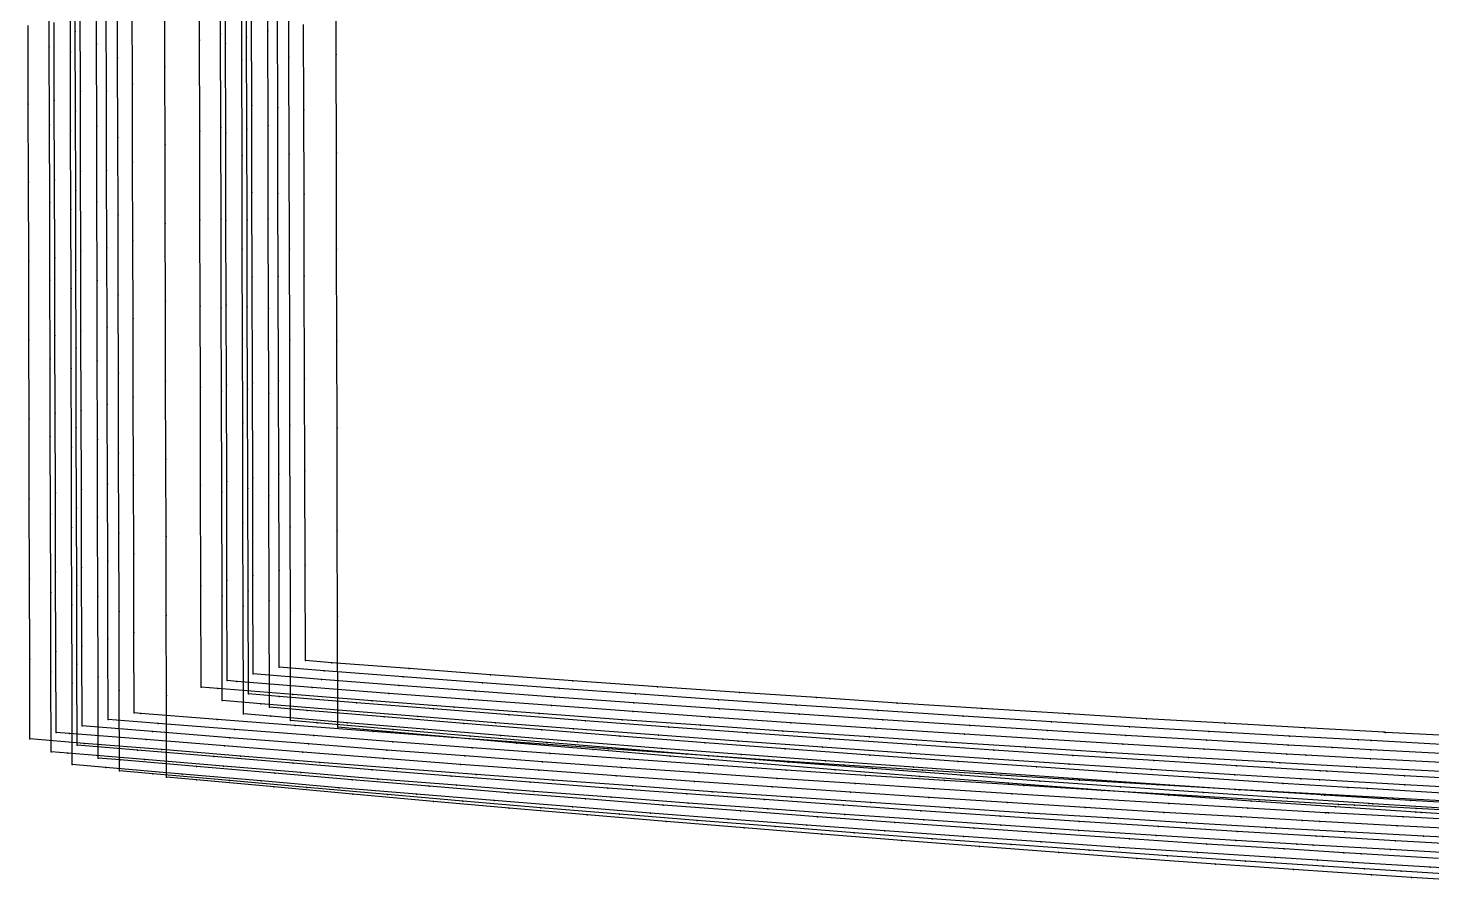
# Model space of a CAD drawing. Extents: x -2408 to 1029, y -526 to 2095.
# Drawn here: x -1808.1 to -1535.4, y -386.2 to -220.8 of the extents above; entities that cross this region are included whole.
import ezdxf

# ---------------------------------------------------------------- set-up
doc = ezdxf.new("R2010")
doc.units = 0

# ---------------------------------------------------------------- blocks, each defined once
blk = doc.blocks.new(' -30')
at = {"layer": '1'}
blk.add_lwpolyline([(-940.074012, -274.48242), (-955.469032, -273.674483), (-957.810669, -273.548374), (-970.741257, -272.837722), (-985.991134, -271.970428), (-1001.25985, -271.072241), (-1016.303678, -270.159495), (-1031.56907, -269.206516), (-1046.783735, -268.231197), (-1062.045895, -267.227961), (-1077.415054, -266.192914), (-1092.674012, -265.141895), (-1107.830262, -264.076439), (-1123.086006, -262.979644), (-1138.243817, -261.859736), (-1153.495229, -260.704377), (-1168.670105, -259.537514), (-1183.755806, -258.370186), (-1198.587343, -257.218457), (-1199.90509, -257.115917), (-1199.94913, -241.488822), (-1199.992209, -226.199237), (-1200.035282, -210.909652), (-1200.077808, -195.811877), (-1200.120871, -180.522291), (-1200.163378, -165.429311), (-1200.206436, -150.139732), (-1200.249056, -135.00358), (-1200.292103, -119.713989)], dxfattribs=at)
at = {"layer": '14'}
blk.add_lwpolyline([(-941.068247, -261.714579), (-956.86877, -260.880383), (-957.126389, -260.86647), (-972.553443, -260.016254), (-988.060526, -259.129009), (-1003.328049, -258.225478), (-1018.294121, -257.312485), (-1035.2909, -256.244481), (-1051.694918, -255.183723), (-1067.407822, -254.141055), (-1082.331331, -253.127316), (-1098.29403, -252.018087), (-1114.683603, -250.852429), (-1130.701401, -249.686387), (-1146.484998, -248.509666), (-1161.507253, -247.359455), (-1166.659622, -246.954956), (-1166.711778, -228.437009), (-1166.763477, -210.081106), (-1166.813782, -192.220337), (-1166.869929, -172.285415), (-1166.914701, -156.388963), (-1166.960843, -140.006391), (-1167.007532, -123.429358)], dxfattribs=at)
at = {"layer": '2'}
for p in [(-1166.659622, -246.954956), (-1199.90509, -257.115917)]:
    blk.add_point(p, dxfattribs=at)
at = {"layer": '3'}
for p in [(-1200.249056, -135.00358), (-1166.960843, -140.006391), (-1200.206436, -150.139732), (-1166.914701, -156.388963), (-1200.163378, -165.429311), (-1166.869929, -172.285415), (-1200.120871, -180.522291), (-1166.813782, -192.220337), (-1200.077808, -195.811877), (-1200.035282, -210.909652), (-1166.763477, -210.081106), (-1199.992209, -226.199237), (-1166.711778, -228.437009), (-1199.94913, -241.488822), (-1161.507253, -247.359455), (-1146.484998, -248.509666), (-1130.701401, -249.686387), (-1114.683603, -250.852429), (-1098.29403, -252.018087), (-1082.331331, -253.127316), (-1067.407822, -254.141055), (-1051.694918, -255.183723), (-1035.2909, -256.244481), (-1198.587343, -257.218457), (-1183.755806, -258.370186), (-1018.294121, -257.312485), (-1003.328049, -258.225478), (-1168.670105, -259.537514), (-1153.495229, -260.704377), (-988.060526, -259.129009), (-972.553443, -260.016254), (-957.126389, -260.86647), (-956.86877, -260.880383), (-1138.243817, -261.859736), (-1123.086006, -262.979644), (-1107.830262, -264.076439), (-1092.674012, -265.141895), (-1077.415054, -266.192914), (-1062.045895, -267.227961), (-1046.783735, -268.231197), (-1031.56907, -269.206516), (-1016.303678, -270.159495), (-1001.25985, -271.072241), (-985.991134, -271.970428), (-970.741257, -272.837722), (-957.810669, -273.548374), (-955.469032, -273.674483)]:
    blk.add_point(p, dxfattribs=at)
at = {"layer": '4'}
for p in [(-957.126389, -260.86647), (-957.810669, -273.548374)]:
    blk.add_point(p, dxfattribs=at)
blk = doc.blocks.new(' -31')
at = {"layer": '1'}
blk.add_lwpolyline([(-935.501224, -277.092704), (-950.917432, -276.292682), (-962.914429, -275.644817), (-966.01626, -275.473851), (-981.428758, -274.60417), (-996.558775, -273.719373), (-1011.967625, -272.788666), (-1027.153644, -271.843779), (-1042.559121, -270.858429), (-1057.86964, -269.853032), (-1073.271734, -268.816338), (-1088.35595, -267.778581), (-1103.754987, -266.697238), (-1119.152194, -265.590335), (-1134.266684, -264.474447), (-1149.659406, -263.307106), (-1165.050526, -262.118533), (-1180.371274, -260.925967), (-1195.237899, -259.766103), (-1204.985657, -259.004574), (-1205.029124, -243.314311), (-1205.070777, -228.280023), (-1205.112436, -213.245737), (-1205.155079, -197.858185), (-1205.196747, -182.823897), (-1205.239387, -167.439265), (-1205.281057, -152.404973), (-1205.323792, -136.988222), (-1205.365471, -121.953939)], dxfattribs=at)
at = {"layer": '14'}
blk.add_lwpolyline([(-943.708059, -263.954536), (-959.67301, -263.103139), (-962.218704, -262.963848), (-975.521006, -262.220892), (-991.189569, -261.314786), (-1006.616222, -260.391812), (-1021.738486, -259.458959), (-1038.913005, -258.367476), (-1055.489037, -257.283158), (-1071.367298, -256.21711), (-1086.448576, -255.180433), (-1102.581106, -254.045866), (-1117.395059, -252.980726), (-1132.300135, -251.886067), (-1147.688965, -250.730374), (-1163.001536, -249.551087), (-1171.739578, -248.85994), (-1171.791734, -230.043028), (-1171.843433, -211.39078), (-1171.893738, -193.241654), (-1171.949885, -172.984887), (-1171.994657, -156.831797), (-1172.040799, -140.184737), (-1172.087488, -123.340077)], dxfattribs=at)
at = {"layer": '2'}
for p in [(-1171.739578, -248.85994), (-1204.985657, -259.004574)]:
    blk.add_point(p, dxfattribs=at)
at = {"layer": '3'}
for p in [(-1205.323792, -136.988222), (-1172.040799, -140.184737), (-1205.281057, -152.404973), (-1171.994657, -156.831797), (-1205.239387, -167.439265), (-1171.949885, -172.984887), (-1205.196747, -182.823897), (-1171.893738, -193.241654), (-1205.155079, -197.858185), (-1171.843433, -211.39078), (-1205.112436, -213.245737), (-1205.070777, -228.280023), (-1171.791734, -230.043028), (-1205.029124, -243.314311), (-1163.001536, -249.551087), (-1147.688965, -250.730374), (-1132.300135, -251.886067), (-1117.395059, -252.980726), (-1102.581106, -254.045866), (-1086.448576, -255.180433), (-1071.367298, -256.21711), (-1055.489037, -257.283158), (-1038.913005, -258.367476), (-1195.237899, -259.766103), (-1180.371274, -260.925967), (-1021.738486, -259.458959), (-1006.616222, -260.391812), (-991.189569, -261.314786), (-1165.050526, -262.118533), (-1149.659406, -263.307106), (-975.521006, -262.220892), (-962.218704, -262.963848), (-959.67301, -263.103139), (-1134.266684, -264.474447), (-1119.152194, -265.590335), (-1103.754987, -266.697238), (-1088.35595, -267.778581), (-1073.271734, -268.816338), (-1057.86964, -269.853032), (-1042.559121, -270.858429), (-1027.153644, -271.843779), (-1011.967625, -272.788666), (-996.558775, -273.719373), (-981.428758, -274.60417), (-966.01626, -275.473851), (-962.914429, -275.644817), (-950.917432, -276.292682)]:
    blk.add_point(p, dxfattribs=at)
at = {"layer": '4'}
for p in [(-962.218704, -262.963848), (-962.914429, -275.644817)]:
    blk.add_point(p, dxfattribs=at)
blk = doc.blocks.new(' -32')
at = {"layer": '1'}
blk.add_lwpolyline([(-938.34811, -279.326425), (-953.461204, -278.534516), (-968.019562, -277.738285), (-968.548114, -277.70878), (-983.657405, -276.848649), (-998.99178, -275.944104), (-1014.097598, -275.023821), (-1029.500188, -274.057041), (-1044.602615, -273.082548), (-1059.939156, -272.067258), (-1075.038283, -271.04319), (-1090.204697, -269.990208), (-1105.300425, -268.918473), (-1120.665725, -267.805159), (-1135.758409, -266.689714), (-1150.849014, -265.547593), (-1166.07589, -264.361749), (-1181.341562, -263.143461), (-1196.363717, -261.938956), (-1210.066223, -260.838642), (-1210.108495, -245.352705), (-1210.150147, -230.091894), (-1210.19139, -214.978302), (-1210.233302, -199.616523), (-1210.275493, -184.150531), (-1210.31786, -168.619842), (-1210.360055, -153.153848), (-1210.402522, -137.589816), (-1210.444728, -122.123822)], dxfattribs=at)
at = {"layer": '14'}
blk.add_lwpolyline([(-943.652668, -266.335676), (-959.795608, -265.473073), (-967.311859, -265.057926), (-975.830996, -264.577513), (-991.695618, -263.656159), (-1007.326559, -262.716159), (-1022.660679, -261.76467), (-1037.634846, -260.808854), (-1054.565747, -259.697803), (-1070.820894, -258.601952), (-1086.300012, -257.532671), (-1102.911831, -256.357739), (-1118.229864, -255.249305), (-1133.73006, -254.10292), (-1148.551279, -252.982414), (-1163.57446, -251.819757), (-1176.819611, -250.764942), (-1176.871766, -231.649067), (-1176.923466, -212.700469), (-1176.973771, -194.262985), (-1177.029917, -173.684384), (-1177.07469, -157.274654), (-1177.120831, -140.363089), (-1177.16752, -123.250802)], dxfattribs=at)
at = {"layer": '2'}
for p in [(-1176.819611, -250.764942), (-1210.066223, -260.838642)]:
    blk.add_point(p, dxfattribs=at)
at = {"layer": '3'}
for p in [(-1210.402522, -137.589816), (-1177.120831, -140.363089), (-1210.360055, -153.153848), (-1177.07469, -157.274654), (-1210.31786, -168.619842), (-1177.029917, -173.684384), (-1210.275493, -184.150531), (-1176.973771, -194.262985), (-1210.233302, -199.616523), (-1210.19139, -214.978302), (-1176.923466, -212.700469), (-1210.150147, -230.091894), (-1176.871766, -231.649067), (-1210.108495, -245.352705), (-1163.57446, -251.819757), (-1148.551279, -252.982414), (-1133.73006, -254.10292), (-1118.229864, -255.249305), (-1102.911831, -256.357739), (-1086.300012, -257.532671), (-1070.820894, -258.601952), (-1054.565747, -259.697803), (-1037.634846, -260.808854), (-1196.363717, -261.938956), (-1181.341562, -263.143461), (-1166.07589, -264.361749), (-1022.660679, -261.76467), (-1007.326559, -262.716159), (-991.695618, -263.656159), (-1150.849014, -265.547593), (-1135.758409, -266.689714), (-975.830996, -264.577513), (-967.311859, -265.057926), (-959.795608, -265.473073), (-1120.665725, -267.805159), (-1105.300425, -268.918473), (-1090.204697, -269.990208), (-1075.038283, -271.04319), (-1059.939156, -272.067258), (-1044.602615, -273.082548), (-1029.500188, -274.057041), (-1014.097598, -275.023821), (-998.99178, -275.944104), (-983.657405, -276.848649), (-968.548114, -277.70878), (-968.019562, -277.738285), (-953.461204, -278.534516)]:
    blk.add_point(p, dxfattribs=at)
at = {"layer": '4'}
for p in [(-967.311859, -265.057926), (-968.019562, -277.738285)]:
    blk.add_point(p, dxfattribs=at)
blk = doc.blocks.new(' -33')
at = {"layer": '1'}
blk.add_lwpolyline([(-939.449062, -281.649797), (-954.699437, -280.847467), (-969.703929, -280.022424), (-973.123016, -279.829655), (-984.950427, -279.149841), (-1000.008426, -278.256658), (-1015.251317, -277.322731), (-1030.42018, -276.365), (-1045.659556, -275.375669), (-1060.820195, -274.365671), (-1076.056196, -273.325623), (-1091.114763, -272.273251), (-1106.347368, -271.184569), (-1121.353144, -270.089982), (-1136.5825, -268.956376), (-1151.479198, -267.81914), (-1167.211265, -266.58397), (-1182.43422, -265.367839), (-1197.65733, -264.145135), (-1212.508464, -262.949774), (-1215.146713, -262.73716), (-1215.188953, -247.012202), (-1215.230561, -231.522991), (-1215.271747, -216.191039), (-1215.313255, -200.739878), (-1215.353827, -185.637631), (-1215.39431, -170.568917), (-1215.434881, -155.466683), (-1215.476409, -140.004553), (-1215.516961, -124.902318)], dxfattribs=at)
at = {"layer": '14'}
blk.add_lwpolyline([(-943.54103, -268.721465), (-959.860649, -267.848624), (-972.405014, -267.149811), (-976.08208, -266.940595), (-992.141825, -266.004694), (-1007.976158, -265.048251), (-1023.521357, -264.078597), (-1038.713918, -263.103048), (-1055.907811, -261.967239), (-1072.433921, -260.845017), (-1088.191235, -259.74801), (-1103.078553, -258.687859), (-1118.89777, -257.536305), (-1134.990589, -256.338122), (-1150.503711, -255.156657), (-1165.42751, -253.993371), (-1180.030257, -252.823399), (-1181.899643, -252.669945), (-1181.951799, -233.255106), (-1182.003498, -214.010157), (-1182.053803, -195.284325), (-1182.095472, -179.77322), (-1182.139605, -163.344691), (-1182.185381, -146.304561), (-1182.231979, -128.958626), (-1182.278577, -111.612691)], dxfattribs=at)
at = {"layer": '2'}
for p in [(-1181.899643, -252.669945), (-1215.146713, -262.73716)]:
    blk.add_point(p, dxfattribs=at)
at = {"layer": '3'}
for p in [(-1182.231979, -128.958626), (-1215.476409, -140.004553), (-1182.185381, -146.304561), (-1215.434881, -155.466683), (-1182.139605, -163.344691), (-1215.39431, -170.568917), (-1182.095472, -179.77322), (-1215.353827, -185.637631), (-1182.053803, -195.284325), (-1215.313255, -200.739878), (-1182.003498, -214.010157), (-1215.271747, -216.191039), (-1215.230561, -231.522991), (-1181.951799, -233.255106), (-1215.188953, -247.012202), (-1180.030257, -252.823399), (-1165.42751, -253.993371), (-1150.503711, -255.156657), (-1134.990589, -256.338122), (-1118.89777, -257.536305), (-1103.078553, -258.687859), (-1088.191235, -259.74801), (-1072.433921, -260.845017), (-1212.508464, -262.949774), (-1197.65733, -264.145135), (-1055.907811, -261.967239), (-1038.713918, -263.103048), (-1023.521357, -264.078597), (-1182.43422, -265.367839), (-1167.211265, -266.58397), (-1007.976158, -265.048251), (-992.141825, -266.004694), (-976.08208, -266.940595), (-972.405014, -267.149811), (-1151.479198, -267.81914), (-1136.5825, -268.956376), (-959.860649, -267.848624), (-1121.353144, -270.089982), (-1106.347368, -271.184569), (-1091.114763, -272.273251), (-1076.056196, -273.325623), (-1060.820195, -274.365671), (-1045.659556, -275.375669), (-1030.42018, -276.365), (-1015.251317, -277.322731), (-1000.008426, -278.256658), (-984.950427, -279.149841), (-973.123016, -279.829655), (-969.703929, -280.022424), (-954.699437, -280.847467)]:
    blk.add_point(p, dxfattribs=at)
at = {"layer": '4'}
for p in [(-972.405014, -267.149811), (-973.123016, -279.829655)]:
    blk.add_point(p, dxfattribs=at)
blk = doc.blocks.new(' -34')
at = {"layer": '1'}
blk.add_lwpolyline([(-934.193097, -284.298782), (-949.581788, -283.501829), (-964.849556, -282.67344), (-978.226776, -281.917915), (-980.234234, -281.802241), (-995.616874, -280.897041), (-1010.84555, -279.969732), (-1026.224543, -279.003418), (-1041.564578, -278.011059), (-1056.939991, -276.989186), (-1072.390668, -275.936023), (-1087.762539, -274.86247), (-1103.215046, -273.757712), (-1118.583358, -272.635105), (-1133.552365, -271.52012), (-1148.917017, -270.348688), (-1163.959961, -269.168372), (-1179.319848, -267.935927), (-1194.641278, -266.696327), (-1209.711973, -265.476573), (-1220.227127, -264.625568), (-1220.268161, -249.113253), (-1220.309439, -233.509246), (-1220.350469, -217.999488), (-1220.391589, -202.456272), (-1220.432085, -187.149826), (-1220.472663, -171.813091), (-1220.513163, -156.506643), (-1220.553238, -141.361317), (-1220.593739, -126.054878)], dxfattribs=at)
at = {"layer": '14'}
blk.add_lwpolyline([(-946.126004, -270.967182), (-962.610425, -270.077926), (-977.497482, -269.238701), (-978.995736, -269.15243), (-995.217702, -268.19819), (-1011.212086, -267.222703), (-1026.914653, -266.233465), (-1042.261168, -265.237971), (-1057.187393, -264.243718), (-1073.984438, -263.095324), (-1090.019987, -261.970725), (-1105.192034, -260.881824), (-1121.343324, -259.696348), (-1137.816527, -258.459132), (-1153.758547, -257.233878), (-1169.201921, -256.018549), (-1183.754771, -254.842023), (-1186.979599, -254.574947), (-1187.031755, -234.861143), (-1187.083454, -215.319846), (-1187.133759, -196.305657), (-1187.175428, -180.555702), (-1187.219561, -163.874196), (-1187.265338, -146.571682), (-1187.311935, -128.958625), (-1187.358533, -111.345587)], dxfattribs=at)
at = {"layer": '2'}
for p in [(-1186.979599, -254.574947), (-1220.227127, -264.625568)]:
    blk.add_point(p, dxfattribs=at)
at = {"layer": '3'}
for p in [(-1187.311935, -128.958625), (-1220.553238, -141.361317), (-1187.265338, -146.571682), (-1220.513163, -156.506643), (-1187.219561, -163.874196), (-1220.472663, -171.813091), (-1187.175428, -180.555702), (-1220.432085, -187.149826), (-1187.133759, -196.305657), (-1220.391589, -202.456272), (-1187.083454, -215.319846), (-1220.350469, -217.999488), (-1220.309439, -233.509246), (-1187.031755, -234.861143), (-1220.268161, -249.113253), (-1183.754771, -254.842023), (-1169.201921, -256.018549), (-1153.758547, -257.233878), (-1137.816527, -258.459132), (-1121.343324, -259.696348), (-1105.192034, -260.881824), (-1090.019987, -261.970725), (-1073.984438, -263.095324), (-1057.187393, -264.243718), (-1209.711973, -265.476573), (-1194.641278, -266.696327), (-1042.261168, -265.237971), (-1026.914653, -266.233465), (-1179.319848, -267.935927), (-1163.959961, -269.168372), (-1011.212086, -267.222703), (-995.217702, -268.19819), (-978.995736, -269.15243), (-977.497482, -269.238701), (-1148.917017, -270.348688), (-1133.552365, -271.52012), (-1118.583358, -272.635105), (-962.610425, -270.077926), (-1103.215046, -273.757712), (-1087.762539, -274.86247), (-1072.390668, -275.936023), (-1056.939991, -276.989186), (-1041.564578, -278.011059), (-1026.224543, -279.003418), (-1010.84555, -279.969732), (-995.616874, -280.897041), (-980.234234, -281.802241), (-978.226776, -281.917915), (-964.849556, -282.67344), (-949.581788, -283.501829)]:
    blk.add_point(p, dxfattribs=at)
at = {"layer": '4'}
for p in [(-977.497482, -269.238701), (-978.226776, -281.917915)]:
    blk.add_point(p, dxfattribs=at)
blk = doc.blocks.new(' -35')
at = {"layer": '1'}
blk.add_lwpolyline([(-944.007854, -285.850953), (-959.108642, -285.010879), (-973.190689, -284.194622), (-974.494042, -284.117539), (-989.877375, -283.189174), (-1005.139104, -282.236163), (-1020.518526, -281.245303), (-1035.917054, -280.223952), (-1051.29271, -279.176298), (-1066.304741, -278.12779), (-1081.676777, -277.028353), (-1096.708758, -275.928293), (-1112.077199, -274.779524), (-1127.134122, -273.632078), (-1142.498963, -272.436082), (-1157.861348, -271.209201), (-1173.195835, -269.949721), (-1188.572742, -268.666114), (-1203.453717, -267.418917), (-1215.147781, -266.43671), (-1215.188822, -250.688551), (-1215.228622, -235.417112), (-1215.267947, -220.327925), (-1215.308445, -204.789158), (-1215.348857, -189.283943), (-1215.387993, -174.268639), (-1215.428407, -158.763424), (-1215.468589, -143.34736), (-1215.509001, -127.842156), (-1215.549406, -112.336934)], dxfattribs=at)
at = {"layer": '14'}
blk.add_lwpolyline([(-940.875508, -273.302877), (-957.363445, -272.389503), (-972.443008, -271.51638), (-973.761162, -271.438436), (-990.00323, -270.457451), (-1006.023998, -269.454333), (-1021.758036, -268.436859), (-1037.139843, -267.412805), (-1052.103916, -266.389951), (-1068.946655, -265.208513), (-1085.027638, -264.051647), (-1100.242849, -262.931704), (-1116.438108, -261.712825), (-1131.211438, -260.576743), (-1145.938465, -259.420575), (-1160.904871, -258.219773), (-1175.931962, -256.983346), (-1181.899643, -256.47995), (-1181.951799, -236.467182), (-1182.003498, -216.629542), (-1182.053803, -197.326996), (-1182.095472, -181.338184), (-1182.139605, -164.403702), (-1182.185381, -146.838784), (-1182.231979, -128.958643), (-1182.278577, -111.078482)], dxfattribs=at)
at = {"layer": '2'}
for p in [(-1181.899643, -256.47995), (-1215.147781, -266.43671)]:
    blk.add_point(p, dxfattribs=at)
at = {"layer": '3'}
for p in [(-1215.509001, -127.842156), (-1182.231979, -128.958643), (-1215.468589, -143.34736), (-1182.185381, -146.838784), (-1215.428407, -158.763424), (-1182.139605, -164.403702), (-1215.387993, -174.268639), (-1182.095472, -181.338184), (-1215.348857, -189.283943), (-1182.053803, -197.326996), (-1215.308445, -204.789158), (-1182.003498, -216.629542), (-1215.267947, -220.327925), (-1215.228622, -235.417112), (-1181.951799, -236.467182), (-1215.188822, -250.688551), (-1175.931962, -256.983346), (-1160.904871, -258.219773), (-1145.938465, -259.420575), (-1131.211438, -260.576743), (-1116.438108, -261.712825), (-1100.242849, -262.931704), (-1085.027638, -264.051647), (-1068.946655, -265.208513), (-1052.103916, -266.389951), (-1203.453717, -267.418917), (-1188.572742, -268.666114), (-1037.139843, -267.412805), (-1021.758036, -268.436859), (-1006.023998, -269.454333), (-1173.195835, -269.949721), (-1157.861348, -271.209201), (-1142.498963, -272.436082), (-990.00323, -270.457451), (-973.761162, -271.438436), (-972.443008, -271.51638), (-957.363445, -272.389503), (-1127.134122, -273.632078), (-1112.077199, -274.779524), (-1096.708758, -275.928293), (-1081.676777, -277.028353), (-1066.304741, -278.12779), (-1051.29271, -279.176298), (-1035.917054, -280.223952), (-1020.518526, -281.245303), (-1005.139104, -282.236163), (-989.877375, -283.189174), (-974.494042, -284.117539), (-973.190689, -284.194622), (-959.108642, -285.010879)]:
    blk.add_point(p, dxfattribs=at)
at = {"layer": '4'}
for p in [(-972.443008, -271.51638), (-973.190689, -284.194622)]:
    blk.add_point(p, dxfattribs=at)
blk = doc.blocks.new(' -36')
at = {"layer": '1'}
blk.add_lwpolyline([(-944.709607, -288.199649), (-960.104271, -287.341486), (-975.109699, -286.4678), (-978.296661, -286.277752), (-990.113113, -285.56012), (-1005.598166, -284.59047), (-1020.597708, -283.621117), (-1035.747184, -282.613356), (-1050.743047, -281.588708), (-1066.063397, -280.515314), (-1081.055759, -279.439485), (-1096.480537, -278.306728), (-1111.469297, -277.18193), (-1126.486824, -276.032787), (-1141.472028, -274.861583), (-1156.759758, -273.634522), (-1171.739958, -272.402072), (-1186.718668, -271.151404), (-1202.085451, -269.860498), (-1216.976707, -268.605881), (-1220.228195, -268.33147), (-1220.268035, -252.811567), (-1220.307501, -237.437452), (-1220.346662, -222.182957), (-1220.385259, -207.148742), (-1220.424042, -192.043296), (-1220.463264, -176.768137), (-1220.502054, -161.662704), (-1220.54077, -146.587111), (-1220.579563, -131.481677), (-1220.618357, -116.376231)], dxfattribs=at)
at = {"layer": '14'}
blk.add_lwpolyline([(-940.653292, -275.701839), (-957.314978, -274.779548), (-973.896628, -273.817123), (-977.53685, -273.600216), (-990.332004, -272.822526), (-1006.555167, -271.8037), (-1022.499956, -270.768605), (-1038.100212, -269.725196), (-1053.28999, -268.681419), (-1070.40433, -267.473829), (-1086.764907, -266.289203), (-1102.266905, -265.140159), (-1118.797443, -263.886744), (-1133.912766, -262.715158), (-1149.030825, -261.518407), (-1164.481464, -260.267909), (-1179.488446, -259.022616), (-1186.979599, -258.384953), (-1187.031755, -238.073222), (-1187.083454, -217.939231), (-1187.133759, -198.348328), (-1187.175428, -182.120666), (-1187.219561, -164.933208), (-1187.265338, -147.105886), (-1187.311935, -128.958642), (-1187.358533, -110.811379)], dxfattribs=at)
at = {"layer": '2'}
for p in [(-1186.979599, -258.384953), (-1220.228195, -268.33147)]:
    blk.add_point(p, dxfattribs=at)
at = {"layer": '3'}
for p in [(-1187.311935, -128.958642), (-1220.579563, -131.481677), (-1220.54077, -146.587111), (-1187.265338, -147.105886), (-1220.502054, -161.662704), (-1187.219561, -164.933208), (-1220.463264, -176.768137), (-1187.175428, -182.120666), (-1220.424042, -192.043296), (-1187.133759, -198.348328), (-1220.385259, -207.148742), (-1187.083454, -217.939231), (-1220.346662, -222.182957), (-1220.307501, -237.437452), (-1187.031755, -238.073222), (-1220.268035, -252.811567), (-1179.488446, -259.022616), (-1164.481464, -260.267909), (-1149.030825, -261.518407), (-1133.912766, -262.715158), (-1118.797443, -263.886744), (-1102.266905, -265.140159), (-1086.764907, -266.289203), (-1216.976707, -268.605881), (-1202.085451, -269.860498), (-1070.40433, -267.473829), (-1053.28999, -268.681419), (-1038.100212, -269.725196), (-1186.718668, -271.151404), (-1171.739958, -272.402072), (-1022.499956, -270.768605), (-1006.555167, -271.8037), (-1156.759758, -273.634522), (-1141.472028, -274.861583), (-990.332004, -272.822526), (-977.53685, -273.600216), (-973.896628, -273.817123), (-957.314978, -274.779548), (-1126.486824, -276.032787), (-1111.469297, -277.18193), (-1096.480537, -278.306728), (-1081.055759, -279.439485), (-1066.063397, -280.515314), (-1050.743047, -281.588708), (-1035.747184, -282.613356), (-1020.597708, -283.621117), (-1005.598166, -284.59047), (-990.113113, -285.56012), (-978.296661, -286.277752), (-975.109699, -286.4678), (-960.104271, -287.341486)]:
    blk.add_point(p, dxfattribs=at)
at = {"layer": '4'}
for p in [(-977.53685, -273.600216), (-978.296661, -286.277752)]:
    blk.add_point(p, dxfattribs=at)
blk = doc.blocks.new(' -37')
at = {"layer": '1'}
blk.add_lwpolyline([(-954.847641, -289.664205), (-969.853688, -288.767711), (-973.26416, -288.55896), (-984.857613, -287.83633), (-999.854355, -286.873429), (-1014.854318, -285.880086), (-1030.060748, -284.843583), (-1045.056864, -283.793714), (-1060.45161, -282.688683), (-1075.44398, -281.586653), (-1090.446815, -280.458628), (-1105.435581, -279.30751), (-1120.546661, -278.124239), (-1135.531666, -276.92634), (-1150.88989, -275.666207), (-1165.869786, -274.406066), (-1180.848085, -273.126835), (-1196.082813, -271.817484), (-1210.878443, -270.542232), (-1215.148697, -270.17355), (-1215.188545, -254.427064), (-1215.227997, -238.837233), (-1215.26712, -223.378127), (-1215.305234, -208.317741), (-1215.343953, -193.018623), (-1215.38328, -177.479657), (-1215.422, -162.180537), (-1215.459262, -147.457187), (-1215.499531, -131.546097), (-1215.538244, -116.246978)], dxfattribs=at)
at = {"layer": '14'}
blk.add_lwpolyline([(-952.039503, -277.106422), (-968.631173, -276.118252), (-972.484207, -275.882607), (-985.084917, -275.096591), (-1001.333343, -274.049686), (-1017.309061, -272.985787), (-1032.94468, -271.913143), (-1048.172808, -270.840002), (-1065.334007, -269.598383), (-1081.741827, -268.380416), (-1097.289314, -267.199193), (-1113.866962, -265.911034), (-1129.02137, -264.707533), (-1144.169878, -263.479139), (-1159.632128, -262.197494), (-1174.595774, -260.926197), (-1181.899643, -260.289955), (-1181.951799, -239.679258), (-1182.003498, -219.24892), (-1182.053803, -199.369669), (-1182.095472, -182.903158), (-1182.139605, -165.462715), (-1182.185381, -147.373008), (-1182.231979, -128.958642), (-1182.278577, -110.544275)], dxfattribs=at)
at = {"layer": '2'}
for p in [(-1181.899643, -260.289955), (-1215.148697, -270.17355)]:
    blk.add_point(p, dxfattribs=at)
at = {"layer": '3'}
for p in [(-1182.231979, -128.958642), (-1215.499531, -131.546097), (-1215.459262, -147.457187), (-1182.185381, -147.373008), (-1215.422, -162.180537), (-1182.139605, -165.462715), (-1215.38328, -177.479657), (-1182.095472, -182.903158), (-1215.343953, -193.018623), (-1182.053803, -199.369669), (-1215.305234, -208.317741), (-1182.003498, -219.24892), (-1215.26712, -223.378127), (-1215.227997, -238.837233), (-1181.951799, -239.679258), (-1215.188545, -254.427064), (-1174.595774, -260.926197), (-1159.632128, -262.197494), (-1144.169878, -263.479139), (-1129.02137, -264.707533), (-1113.866962, -265.911034), (-1097.289314, -267.199193), (-1081.741827, -268.380416), (-1065.334007, -269.598383), (-1210.878443, -270.542232), (-1196.082813, -271.817484), (-1048.172808, -270.840002), (-1032.94468, -271.913143), (-1180.848085, -273.126835), (-1165.869786, -274.406066), (-1017.309061, -272.985787), (-1001.333343, -274.049686), (-985.084917, -275.096591), (-1150.88989, -275.666207), (-1135.531666, -276.92634), (-972.484207, -275.882607), (-968.631173, -276.118252), (-1120.546661, -278.124239), (-1105.435581, -279.30751), (-1090.446815, -280.458628), (-1075.44398, -281.586653), (-1060.45161, -282.688683), (-1045.056864, -283.793714), (-1030.060748, -284.843583), (-1014.854318, -285.880086), (-999.854355, -286.873429), (-984.857613, -287.83633), (-973.26416, -288.55896), (-969.853688, -288.767711)]:
    blk.add_point(p, dxfattribs=at)
at = {"layer": '4'}
for p in [(-972.484207, -275.882607), (-973.26416, -288.55896)]:
    blk.add_point(p, dxfattribs=at)
blk = doc.blocks.new(' -38')
at = {"layer": '1'}
blk.add_lwpolyline([(-941.345345, -292.831344), (-956.486473, -291.961364), (-971.499036, -291.06111), (-978.36731, -290.637188), (-986.635753, -290.117361), (-1001.70109, -289.145004), (-1016.833677, -288.137269), (-1032.01982, -287.096086), (-1047.148505, -286.030428), (-1062.433996, -284.926286), (-1077.558764, -283.807521), (-1092.815026, -282.652774), (-1107.935913, -281.482839), (-1123.055006, -280.289703), (-1138.253099, -279.067633), (-1153.3682, -277.824751), (-1168.455476, -276.550486), (-1183.564962, -275.241259), (-1198.849732, -273.90755), (-1213.709008, -272.612337), (-1220.229187, -272.044411), (-1220.268577, -256.250894), (-1220.306537, -241.029271), (-1220.344022, -225.997294), (-1220.382763, -210.459785), (-1220.420945, -195.146601), (-1220.459666, -179.618943), (-1220.497857, -164.305753), (-1220.536109, -148.971229), (-1220.574312, -133.658032), (-1220.612517, -118.344855)], dxfattribs=at)
at = {"layer": '14'}
blk.add_lwpolyline([(-943.492519, -279.99092), (-960.303765, -279.013581), (-977.021177, -277.996097), (-977.577896, -277.961464), (-993.576629, -276.946905), (-1009.902298, -275.874424), (-1025.930063, -274.787092), (-1041.592026, -273.693331), (-1056.82028, -272.601565), (-1073.94759, -271.341612), (-1090.284024, -270.109234), (-1105.721642, -268.917815), (-1122.125596, -267.623514), (-1137.053481, -266.420167), (-1151.882383, -265.199993), (-1166.858029, -263.940824), (-1181.642511, -262.666304), (-1186.979599, -262.194958), (-1187.031755, -241.285298), (-1187.072019, -225.143079), (-1187.120559, -205.682971), (-1187.161224, -189.380141), (-1187.204627, -171.979478), (-1187.249947, -153.81033), (-1187.296362, -135.202069), (-1187.343051, -116.484004)], dxfattribs=at)
at = {"layer": '2'}
for p in [(-1186.979599, -262.194958), (-1220.229187, -272.044411)]:
    blk.add_point(p, dxfattribs=at)
at = {"layer": '3'}
for p in [(-1220.574312, -133.658032), (-1187.296362, -135.202069), (-1220.536109, -148.971229), (-1187.249947, -153.81033), (-1220.497857, -164.305753), (-1187.204627, -171.979478), (-1220.459666, -179.618943), (-1187.161224, -189.380141), (-1220.420945, -195.146601), (-1187.120559, -205.682971), (-1220.382763, -210.459785), (-1220.344022, -225.997294), (-1187.072019, -225.143079), (-1220.306537, -241.029271), (-1187.031755, -241.285298), (-1220.268577, -256.250894), (-1181.642511, -262.666304), (-1166.858029, -263.940824), (-1151.882383, -265.199993), (-1137.053481, -266.420167), (-1122.125596, -267.623514), (-1105.721642, -268.917815), (-1213.709008, -272.612337), (-1090.284024, -270.109234), (-1073.94759, -271.341612), (-1056.82028, -272.601565), (-1198.849732, -273.90755), (-1183.564962, -275.241259), (-1041.592026, -273.693331), (-1025.930063, -274.787092), (-1168.455476, -276.550486), (-1153.3682, -277.824751), (-1009.902298, -275.874424), (-993.576629, -276.946905), (-977.577896, -277.961464), (-977.021177, -277.996097), (-1138.253099, -279.067633), (-1123.055006, -280.289703), (-960.303765, -279.013581), (-1107.935913, -281.482839), (-1092.815026, -282.652774), (-1077.558764, -283.807521), (-1062.433996, -284.926286), (-1047.148505, -286.030428), (-1032.01982, -287.096086), (-1016.833677, -288.137269), (-1001.70109, -289.145004), (-986.635753, -290.117361), (-978.36731, -290.637188), (-971.499036, -291.06111), (-956.486473, -291.961364)]:
    blk.add_point(p, dxfattribs=at)
at = {"layer": '4'}
for p in [(-977.577896, -277.961464), (-978.36731, -290.637188)]:
    blk.add_point(p, dxfattribs=at)
blk = doc.blocks.new(' -39')
at = {"layer": '1'}
blk.add_lwpolyline([(-950.809852, -294.320542), (-966.217809, -293.373758), (-973.337708, -292.923012), (-981.355062, -292.405988), (-996.453496, -291.406785), (-1011.586352, -290.373656), (-1026.833331, -289.302111), (-1041.962118, -288.209876), (-1057.325513, -287.072587), (-1072.450204, -285.926264), (-1087.804493, -284.73566), (-1102.92523, -283.537311), (-1118.044108, -282.31545), (-1133.337247, -281.056299), (-1148.451967, -279.783986), (-1163.097579, -278.518734), (-1178.727483, -277.133679), (-1193.794285, -275.788721), (-1208.647946, -274.463889), (-1215.149689, -273.884315), (-1215.188025, -258.286589), (-1215.225721, -242.952679), (-1215.263092, -227.75395), (-1215.301339, -212.20267), (-1215.339477, -196.697697), (-1215.376939, -181.465886), (-1215.415068, -165.960915), (-1215.452045, -150.924997), (-1215.49018, -135.420025), (-1215.52831, -119.915062)], dxfattribs=at)
at = {"layer": '14'}
blk.add_lwpolyline([(-955.003023, -281.343338), (-971.732412, -280.299228), (-972.527618, -280.248508), (-988.308199, -279.22209), (-1004.661143, -278.120655), (-1020.721782, -277.003673), (-1036.420876, -275.879874), (-1051.689111, -274.757998), (-1068.86501, -273.46323), (-1085.25005, -272.196846), (-1100.734219, -270.972716), (-1117.185962, -269.643263), (-1132.152969, -268.407835), (-1147.011432, -267.156168), (-1161.996217, -265.866575), (-1176.724781, -264.567374), (-1181.899643, -264.099941), (-1181.951799, -242.891317), (-1181.992063, -226.518299), (-1182.040603, -206.779942), (-1182.081268, -190.244026), (-1182.124671, -172.594572), (-1182.169991, -154.165637), (-1182.216406, -135.291318), (-1182.263095, -116.305628)], dxfattribs=at)
at = {"layer": '2'}
for p in [(-1181.899643, -264.099941), (-1215.149689, -273.884315)]:
    blk.add_point(p, dxfattribs=at)
at = {"layer": '3'}
for p in [(-1215.49018, -135.420025), (-1182.216406, -135.291318), (-1215.452045, -150.924997), (-1182.169991, -154.165637), (-1215.415068, -165.960915), (-1182.124671, -172.594572), (-1215.376939, -181.465886), (-1182.081268, -190.244026), (-1215.339477, -196.697697), (-1182.040603, -206.779942), (-1215.301339, -212.20267), (-1215.263092, -227.75395), (-1181.992063, -226.518299), (-1215.225721, -242.952679), (-1181.951799, -242.891317), (-1215.188025, -258.286589), (-1176.724781, -264.567374), (-1161.996217, -265.866575), (-1147.011432, -267.156168), (-1132.152969, -268.407835), (-1117.185962, -269.643263), (-1100.734219, -270.972716), (-1085.25005, -272.196846), (-1208.647946, -274.463889), (-1068.86501, -273.46323), (-1051.689111, -274.757998), (-1193.794285, -275.788721), (-1178.727483, -277.133679), (-1036.420876, -275.879874), (-1020.721782, -277.003673), (-1163.097579, -278.518734), (-1148.451967, -279.783986), (-1004.661143, -278.120655), (-988.308199, -279.22209), (-972.527618, -280.248508), (-971.732412, -280.299228), (-1133.337247, -281.056299), (-1118.044108, -282.31545), (-1102.92523, -283.537311), (-1087.804493, -284.73566), (-1072.450204, -285.926264), (-1057.325513, -287.072587), (-1041.962118, -288.209876), (-1026.833331, -289.302111), (-1011.586352, -290.373656), (-996.453496, -291.406785), (-981.355062, -292.405988), (-973.337708, -292.923012), (-966.217809, -293.373758)]:
    blk.add_point(p, dxfattribs=at)
at = {"layer": '4'}
for p in [(-972.527618, -280.248508), (-973.337708, -292.923012)]:
    blk.add_point(p, dxfattribs=at)
blk = doc.blocks.new(' -40')
at = {"layer": '1'}
blk.add_lwpolyline([(-960.937013, -295.69493), (-968.30658, -295.216408), (-976.074691, -294.702645), (-991.204185, -293.676112), (-1006.337382, -292.617046), (-1021.644407, -291.514434), (-1036.773287, -290.395074), (-1052.214631, -289.223795), (-1067.339311, -288.049358), (-1082.792562, -286.821874), (-1097.913035, -285.594533), (-1113.031509, -284.343427), (-1128.421165, -283.046241), (-1143.535413, -281.744012), (-1158.261832, -280.442024), (-1173.891019, -279.025073), (-1189.231992, -277.625553), (-1204.232508, -276.259437), (-1210.070114, -275.728378), (-1210.108478, -259.911816), (-1210.146166, -244.372337), (-1210.183492, -228.980446), (-1210.21991, -213.961356), (-1210.256604, -198.827441), (-1210.294151, -183.341418), (-1210.330847, -168.207498), (-1210.36792, -152.920132), (-1210.404626, -137.786223), (-1210.441334, -122.652295)], dxfattribs=at)
at = {"layer": '14'}
blk.add_lwpolyline([(-949.702343, -283.682035), (-966.442483, -282.610792), (-967.476578, -282.543144), (-983.037741, -281.505133), (-999.417268, -280.374127), (-1015.510517, -279.226824), (-1031.246715, -278.072289), (-1046.555098, -276.919587), (-1063.780028, -275.589156), (-1080.214193, -274.287936), (-1095.745396, -273.030306), (-1112.245679, -271.664846), (-1127.252422, -270.396581), (-1142.140958, -269.112715), (-1157.134968, -267.792111), (-1171.806195, -266.468058), (-1176.819611, -266.004944), (-1176.871766, -244.497354), (-1176.912031, -227.893534), (-1176.960571, -207.876943), (-1177.001235, -191.107925), (-1177.044638, -173.209689), (-1177.089959, -154.520967), (-1177.136374, -135.380573), (-1177.183063, -116.127256)], dxfattribs=at)
at = {"layer": '2'}
for p in [(-1176.819611, -266.004944), (-1210.070114, -275.728378)]:
    blk.add_point(p, dxfattribs=at)
at = {"layer": '3'}
for p in [(-1177.136374, -135.380573), (-1210.404626, -137.786223), (-1210.36792, -152.920132), (-1177.089959, -154.520967), (-1210.330847, -168.207498), (-1177.044638, -173.209689), (-1210.294151, -183.341418), (-1177.001235, -191.107925), (-1210.256604, -198.827441), (-1176.960571, -207.876943), (-1210.21991, -213.961356), (-1210.183492, -228.980446), (-1176.912031, -227.893534), (-1210.146166, -244.372337), (-1176.871766, -244.497354), (-1210.108478, -259.911816), (-1171.806195, -266.468058), (-1157.134968, -267.792111), (-1142.140958, -269.112715), (-1127.252422, -270.396581), (-1112.245679, -271.664846), (-1095.745396, -273.030306), (-1080.214193, -274.287936), (-1204.232508, -276.259437), (-1189.231992, -277.625553), (-1063.780028, -275.589156), (-1046.555098, -276.919587), (-1031.246715, -278.072289), (-1173.891019, -279.025073), (-1158.261832, -280.442024), (-1015.510517, -279.226824), (-999.417268, -280.374127), (-1143.535413, -281.744012), (-1128.421165, -283.046241), (-983.037741, -281.505133), (-967.476578, -282.543144), (-966.442483, -282.610792), (-1113.031509, -284.343427), (-1097.913035, -285.594533), (-1082.792562, -286.821874), (-1067.339311, -288.049358), (-1052.214631, -289.223795), (-1036.773287, -290.395074), (-1021.644407, -291.514434), (-1006.337382, -292.617046), (-991.204185, -293.676112), (-976.074691, -294.702645), (-968.30658, -295.216408)]:
    blk.add_point(p, dxfattribs=at)
at = {"layer": '4'}
for p in [(-967.476578, -282.543144), (-968.30658, -295.216408)]:
    blk.add_point(p, dxfattribs=at)

msp = doc.modelspace()

# ---------------------------------------------------------------- block references
at = {"layer": '1'}
for name, p in [(' -38', (-579.253783, -91.775472)), (' -39', (-575.170005, -91.15992)), (' -40', (-571.08619, -90.544825)), (' -34', (-587.46481, -94.242756)), (' -36', (-583.359915, -93.009197)), (' -33', (-587.486083, -94.859148)), (' -35', (-583.382004, -93.626476)), (' -32', (-587.506908, -95.474868)), (' -37', (-579.276546, -92.393365)), (' -31', (-587.527219, -96.089244)), (' -30', (-587.547006, -96.703028))]:
    msp.add_blockref(name, p, dxfattribs=at)

doc.saveas('drawing.dxf')
